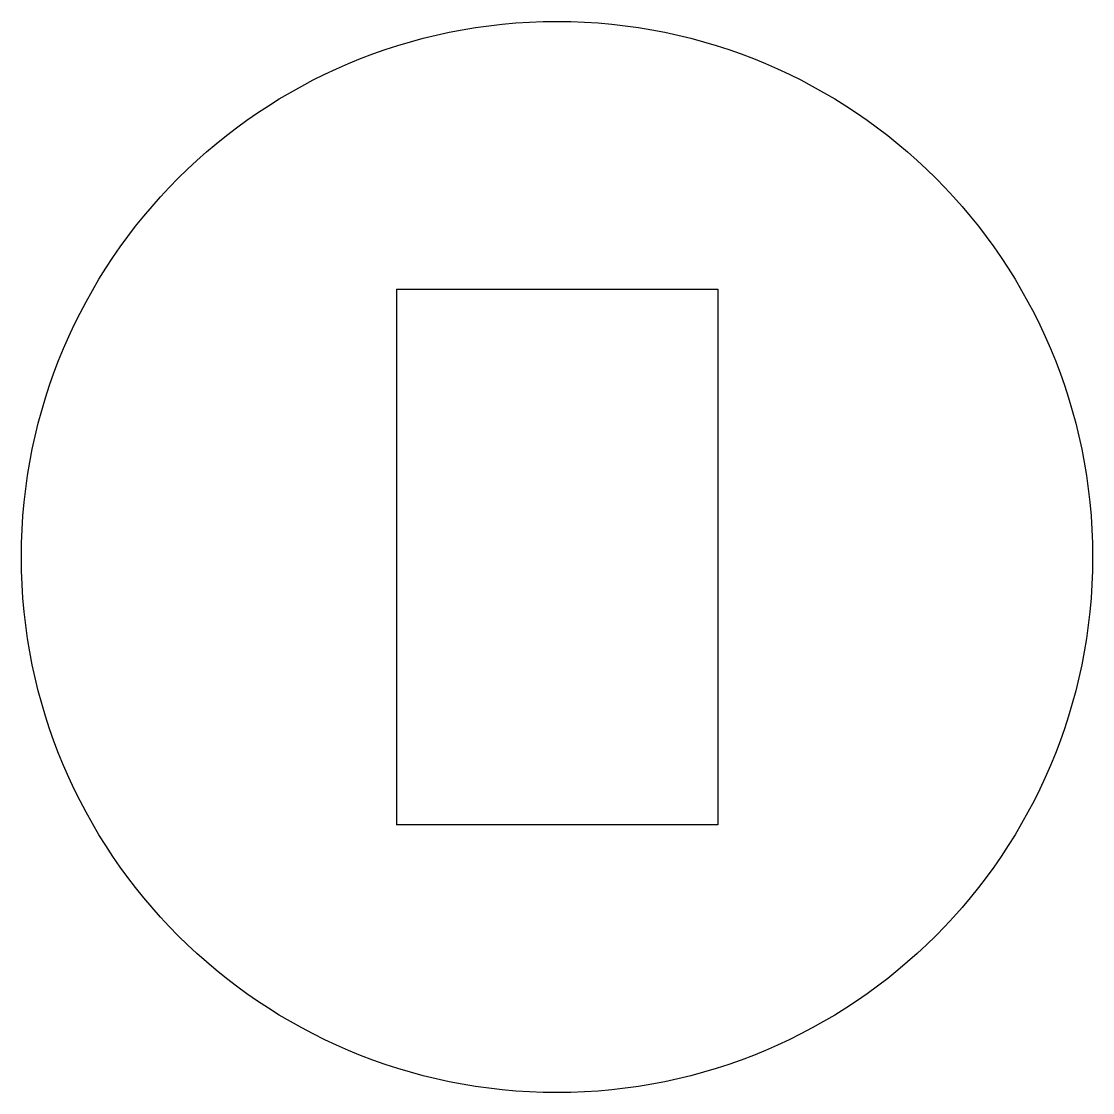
# Model space of a CAD drawing. Header units: millimetres. Extents: x 856.1 to 876.1, y 1380.2 to 1400.2.
import ezdxf

# ---------------------------------------------------------------- set-up
doc = ezdxf.new("R2010")
doc.units = ezdxf.units.MM

msp = doc.modelspace()

# ---------------------------------------------------------------- linework, layer by layer
for p, q in [((863.067, 1395.237, -2457.858), (869.067, 1395.237, -2457.858)), ((863.067, 1395.237, -2457.858), (863.067, 1385.237, -2457.858)), ((869.067, 1395.237, -2457.858), (869.067, 1385.237, -2457.858)), ((869.067, 1385.237, -2457.858), (863.067, 1385.237, -2457.858))]:
    msp.add_line(p, q)
msp.add_circle((866.067, 1390.237, -2457.858), 10)

doc.saveas('drawing.dxf')
